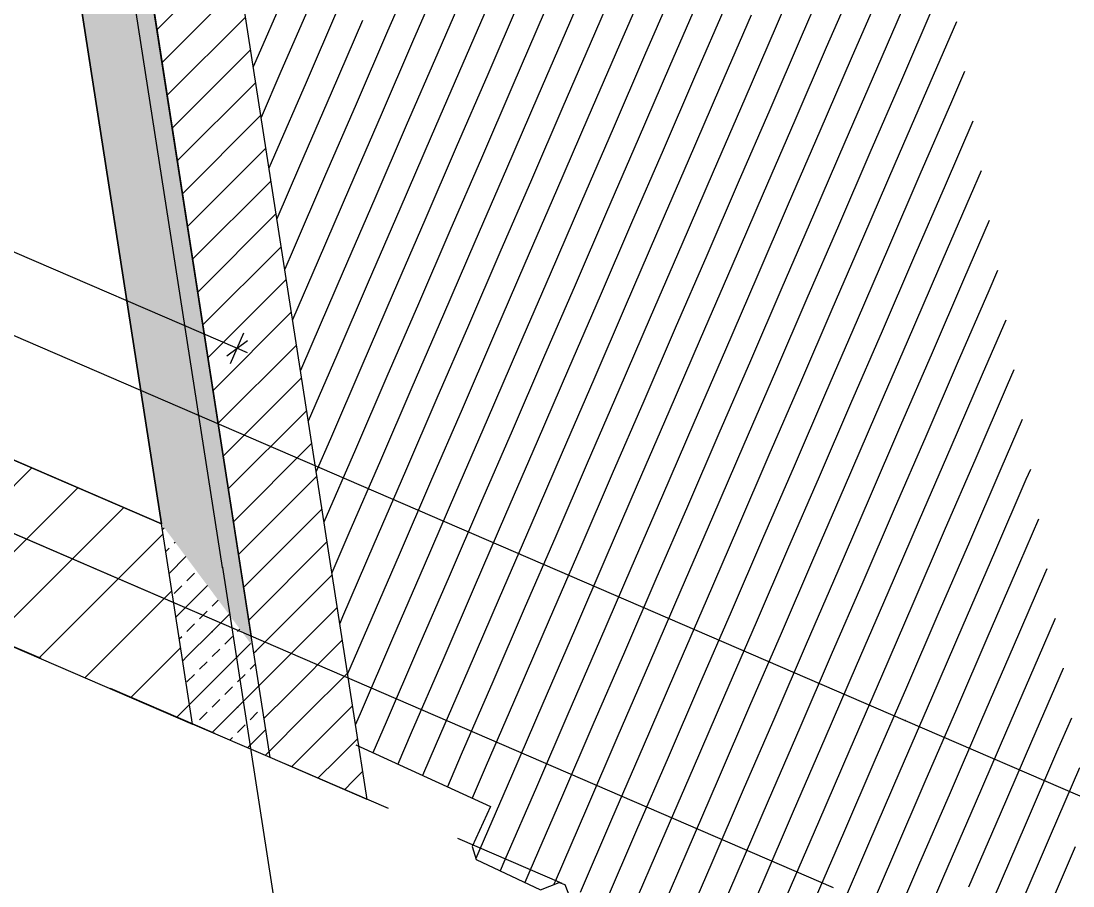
# Model space of a CAD drawing. Header units: millimetres. Extents: x 12535370 to 12566104, y 356204400 to 356234587.
# Drawn here: x 12556865 to 12559808, y 356205653 to 356208073 of the extents above; entities that cross this region are included whole.
import ezdxf
from ezdxf.enums import TextEntityAlignment as Align

# ---------------------------------------------------------------- set-up
doc = ezdxf.new("R2010")
doc.units = ezdxf.units.MM
doc.header["$MEASUREMENT"] = 0
doc.linetypes.add('Dashed Long', pattern=[529.166651, 317.499995, -211.666656])
doc.linetypes.add('Dot & Dashed', pattern=[6702.78, 3527.78, -1763.89, 0, -1411.11])
for name, color, linetype in [('New_010 Aussenwände', 7, 'Continuous'), ('New_035 Decken', 7, 'Continuous'), ('New_080 Raumdefinitionen', 7, 'Continuous'), ('New_110 Bemassungen Ausführung', 7, 'Continuous'), ('New_290 Raster _ Achsen', 7, 'Continuous')]:
    doc.layers.add(name, color=color, linetype=linetype)
for name, color, linetype, lineweight in [('New_010 Aussenwände_Pen_No__1', 7, 'Continuous', 13), ('New_010 Aussenwände_Pen_No__96', 8, 'Continuous', 13), ('New_035 Decken_Pen_No__1', 7, 'Continuous', 13), ('New_110 Bemassungen Ausführung_Pen_No__1', 7, 'Continuous', 13), ('New_255 Plangrafiken_Pen_No__1', 7, 'Continuous', 13), ('New_255 Plangrafiken_Pen_No__39', 8, 'Continuous', 13), ('New_290 Raster _ Achsen_Pen_No__108', 7, 'Continuous', 13), ('New_Baulinie_Pen_No__21', 1, 'Continuous', 13)]:
    doc.layers.add(name, color=color, linetype=linetype, lineweight=lineweight)
doc.styles.add('GENERATED_STYLE_1', font='arial.ttf')
doc.dimstyles.new('GENERATED_STYLE__1', dxfattribs={"dimtxt": 125, "dimasz": 47.5, "dimexe": 0.18, "dimexo": 2, "dimgap": 0, "dimtad": 1, "dimlfac": 0.001, "dimzin": 0, "dimdsep": 46, "dimtxsty": 'GENERATED_STYLE_1', "dimblk": 'ARROWHEAD_2', "dimblk1": 'ARROWHEAD_2', "dimblk2": 'ARROWHEAD_2', "dimcen": 0.09, "dimclrd": 7, "dimclre": 7, "dimclrt": 7, "dimadec": 0, "dimazin": 0, "dimtfac": 1, "dimtdec": 4, "dimtmove": 0, "dimatfit": 3, "dimfxl": 1, "dimtolj": 1, "dimtzin": 0, "dimarcsym": 0})
pattern_1 = [(45, (12240439.16, 356160438.356), (-53.033009, 53.033009), [])]
pattern_2 = [(45, (12240439.16, 356160438.36), (-70.710678, 70.710678), [30, -20]), (45, (12240403.8, 356160473.71), (-70.710678, 70.710678), [100, 0])]

# ---------------------------------------------------------------- blocks, each defined once
blk = doc.blocks.new('*X25', base_point=(12240439.2, 356160438.4))
at = {"layer": 'New_255 Plangrafiken_Pen_No__39', "color": 8, "linetype": 'Continuous', "lineweight": 13}
for p, q in [((12558487.2, 356208271.2), (12558399.1, 356208067.3)), ((12558487.2, 356208271.2), (12558399.1, 356208067.3)), ((12559065.6, 356208263.2), (12558977.5, 356208059.3)), ((12559065.6, 356208263.2), (12558977.5, 356208059.3)), ((12557978.8, 356208248.8), (12557890.7, 356208044.9)), ((12557978.8, 356208248.8), (12557890.7, 356208044.9)), ((12558557.2, 356208240.9), (12558469.1, 356208037)), ((12558557.2, 356208240.9), (12558469.1, 356208037)), ((12559135.7, 356208233), (12559047.6, 356208029.1)), ((12559135.7, 356208233), (12559047.6, 356208029.1)), ((12558048.8, 356208218.6), (12557960.7, 356208014.7)), ((12558048.8, 356208218.6), (12557960.7, 356208014.7)), ((12558627.3, 356208210.6), (12558539.2, 356208006.7)), ((12558627.3, 356208210.6), (12558539.2, 356208006.7)), ((12559205.7, 356208202.7), (12559117.7, 356207998.8)), ((12559205.7, 356208202.7), (12559117.7, 356207998.8)), ((12557610.4, 356208166), (12557522.4, 356207962.1)), ((12557610.4, 356208166), (12557522.4, 356207962.1)), ((12558118.9, 356208188.3), (12558030.8, 356207984.4)), ((12558118.9, 356208188.3), (12558030.8, 356207984.4)), ((12558697.3, 356208180.4), (12558609.2, 356207976.5)), ((12558697.3, 356208180.4), (12558609.2, 356207976.5)), ((12559275.8, 356208172.4), (12559187.7, 356207968.5)), ((12559275.8, 356208172.4), (12559187.7, 356207968.5)), ((12557680.5, 356208135.7), (12557592.4, 356207931.8)), ((12557680.5, 356208135.7), (12557592.4, 356207931.8)), ((12558188.9, 356208158), (12558100.8, 356207954.1)), ((12558188.9, 356208158), (12558100.8, 356207954.1)), ((12558767.4, 356208150.1), (12558679.3, 356207946.2)), ((12558767.4, 356208150.1), (12558679.3, 356207946.2)), ((12559345.8, 356208142.2), (12559257.8, 356207938.3)), ((12559345.8, 356208142.2), (12559257.8, 356207938.3)), ((12557750.6, 356208105.4), (12557662.5, 356207901.5)), ((12557750.6, 356208105.4), (12557662.5, 356207901.5)), ((12558259, 356208127.8), (12558170.9, 356207923.9)), ((12558259, 356208127.8), (12558170.9, 356207923.9)), ((12558837.4, 356208119.8), (12558749.4, 356207915.9)), ((12558837.4, 356208119.8), (12558749.4, 356207915.9)), ((12559415.9, 356208111.9), (12559327.8, 356207908)), ((12559415.9, 356208111.9), (12559327.8, 356207908)), ((12557820.6, 356208075.2), (12557732.5, 356207871.3)), ((12557820.6, 356208075.2), (12557732.5, 356207871.3)), ((12558329, 356208097.5), (12558240.9, 356207893.6)), ((12558329, 356208097.5), (12558240.9, 356207893.6)), ((12558907.5, 356208089.6), (12558819.4, 356207885.7)), ((12558907.5, 356208089.6), (12558819.4, 356207885.7)), ((12558399.1, 356208067.3), (12558311, 356207863.3)), ((12558399.1, 356208067.3), (12558311, 356207863.3)), ((12558977.5, 356208059.3), (12558889.5, 356207855.4)), ((12558977.5, 356208059.3), (12558889.5, 356207855.4)), ((12559481.5, 356208071.3), (12559397.9, 356207877.8)), ((12559481.5, 356208071.3), (12559397.9, 356207877.8)), ((12557890.7, 356208044.9), (12557802.6, 356207841)), ((12557890.7, 356208044.9), (12557802.6, 356207841)), ((12558469.1, 356208037), (12558381, 356207833.1)), ((12558469.1, 356208037), (12558381, 356207833.1)), ((12559047.6, 356208029.1), (12558959.5, 356207825.2)), ((12559047.6, 356208029.1), (12558959.5, 356207825.2)), ((12557960.7, 356208014.7), (12557872.6, 356207810.7)), ((12557960.7, 356208014.7), (12557872.6, 356207810.7)), ((12558539.2, 356208006.7), (12558451.1, 356207802.8)), ((12558539.2, 356208006.7), (12558451.1, 356207802.8)), ((12559117.7, 356207998.8), (12559029.6, 356207794.9)), ((12559117.7, 356207998.8), (12559029.6, 356207794.9)), ((12557522.4, 356207962.1), (12557514.9, 356207944.7)), ((12557522.4, 356207962.1), (12557514.9, 356207944.7)), ((12558030.8, 356207984.4), (12557942.7, 356207780.5)), ((12558030.8, 356207984.4), (12557942.7, 356207780.5)), ((12558609.2, 356207976.5), (12558521.2, 356207772.6)), ((12558609.2, 356207976.5), (12558521.2, 356207772.6)), ((12559187.7, 356207968.5), (12559099.6, 356207764.6)), ((12559187.7, 356207968.5), (12559099.6, 356207764.6)), ((12557592.4, 356207931.8), (12557536.8, 356207803.1)), ((12557592.4, 356207931.8), (12557536.8, 356207803.1)), ((12558100.8, 356207954.1), (12558012.7, 356207750.2)), ((12558100.8, 356207954.1), (12558012.7, 356207750.2)), ((12558679.3, 356207946.2), (12558591.2, 356207742.3)), ((12558679.3, 356207946.2), (12558591.2, 356207742.3)), ((12559257.8, 356207938.3), (12559169.7, 356207734.4)), ((12559257.8, 356207938.3), (12559169.7, 356207734.4)), ((12559504.5, 356207932.1), (12559467.9, 356207847.5)), ((12559504.5, 356207932.1), (12559467.9, 356207847.5)), ((12557662.5, 356207901.5), (12557574.4, 356207697.6)), ((12557662.5, 356207901.5), (12557574.4, 356207697.6)), ((12558170.9, 356207923.9), (12558082.8, 356207720)), ((12558170.9, 356207923.9), (12558082.8, 356207720)), ((12558749.4, 356207915.9), (12558661.3, 356207712)), ((12558749.4, 356207915.9), (12558661.3, 356207712)), ((12559327.8, 356207908), (12559239.7, 356207704.1)), ((12559327.8, 356207908), (12559239.7, 356207704.1)), ((12557732.5, 356207871.3), (12557644.4, 356207667.4)), ((12557732.5, 356207871.3), (12557644.4, 356207667.4)), ((12558240.9, 356207893.6), (12558152.9, 356207689.7)), ((12558240.9, 356207893.6), (12558152.9, 356207689.7)), ((12558819.4, 356207885.7), (12558731.3, 356207681.8)), ((12558819.4, 356207885.7), (12558731.3, 356207681.8)), ((12559397.9, 356207877.8), (12559309.8, 356207673.8)), ((12559397.9, 356207877.8), (12559309.8, 356207673.8)), ((12557802.6, 356207841), (12557714.5, 356207637.1)), ((12557802.6, 356207841), (12557714.5, 356207637.1)), ((12558311, 356207863.3), (12558222.9, 356207659.4)), ((12558311, 356207863.3), (12558222.9, 356207659.4)), ((12558889.5, 356207855.4), (12558801.4, 356207651.5)), ((12558889.5, 356207855.4), (12558801.4, 356207651.5)), ((12559467.9, 356207847.5), (12559379.8, 356207643.6)), ((12559467.9, 356207847.5), (12559379.8, 356207643.6)), ((12557872.6, 356207810.7), (12557784.5, 356207606.8)), ((12557872.6, 356207810.7), (12557784.5, 356207606.8)), ((12558381, 356207833.1), (12558293, 356207629.2)), ((12558381, 356207833.1), (12558293, 356207629.2)), ((12558959.5, 356207825.2), (12558871.4, 356207621.2)), ((12558959.5, 356207825.2), (12558871.4, 356207621.2)), ((12558451.1, 356207802.8), (12558363, 356207598.9)), ((12558451.1, 356207802.8), (12558363, 356207598.9)), ((12559029.6, 356207794.9), (12558941.5, 356207591)), ((12559029.6, 356207794.9), (12558941.5, 356207591)), ((12559527.5, 356207792.9), (12559449.9, 356207613.3)), ((12559527.5, 356207792.9), (12559449.9, 356207613.3)), ((12557942.7, 356207780.5), (12557854.6, 356207576.6)), ((12557942.7, 356207780.5), (12557854.6, 356207576.6)), ((12558521.2, 356207772.6), (12558433.1, 356207568.6)), ((12558521.2, 356207772.6), (12558433.1, 356207568.6)), ((12559099.6, 356207764.6), (12559011.5, 356207560.7)), ((12559099.6, 356207764.6), (12559011.5, 356207560.7)), ((12558012.7, 356207750.2), (12557924.7, 356207546.3)), ((12558012.7, 356207750.2), (12557924.7, 356207546.3)), ((12558591.2, 356207742.3), (12558503.1, 356207538.4)), ((12558591.2, 356207742.3), (12558503.1, 356207538.4)), ((12559169.7, 356207734.4), (12559081.6, 356207530.5)), ((12559169.7, 356207734.4), (12559081.6, 356207530.5)), ((12557574.4, 356207697.6), (12557558.8, 356207661.6)), ((12557574.4, 356207697.6), (12557558.8, 356207661.6)), ((12558082.8, 356207720), (12557994.7, 356207516)), ((12558082.8, 356207720), (12557994.7, 356207516)), ((12558661.3, 356207712), (12558573.2, 356207508.1)), ((12558661.3, 356207712), (12558573.2, 356207508.1)), ((12559239.7, 356207704.1), (12559151.6, 356207500.2)), ((12559239.7, 356207704.1), (12559151.6, 356207500.2)), ((12557644.4, 356207667.4), (12557580.8, 356207520)), ((12557644.4, 356207667.4), (12557580.8, 356207520)), ((12558152.9, 356207689.7), (12558064.8, 356207485.8)), ((12558152.9, 356207689.7), (12558064.8, 356207485.8)), ((12558731.3, 356207681.8), (12558643.2, 356207477.9)), ((12558731.3, 356207681.8), (12558643.2, 356207477.9)), ((12559309.8, 356207673.8), (12559221.7, 356207469.9)), ((12559309.8, 356207673.8), (12559221.7, 356207469.9)), ((12557714.5, 356207637.1), (12557626.4, 356207433.2)), ((12557714.5, 356207637.1), (12557626.4, 356207433.2)), ((12558222.9, 356207659.4), (12558134.8, 356207455.5)), ((12558222.9, 356207659.4), (12558134.8, 356207455.5)), ((12558801.4, 356207651.5), (12558713.3, 356207447.6)), ((12558801.4, 356207651.5), (12558713.3, 356207447.6)), ((12559379.8, 356207643.6), (12559291.8, 356207439.7)), ((12559379.8, 356207643.6), (12559291.8, 356207439.7)), ((12559550.5, 356207653.8), (12559519.9, 356207583.1)), ((12559550.5, 356207653.8), (12559519.9, 356207583.1)), ((12557784.5, 356207606.8), (12557696.5, 356207402.9)), ((12557784.5, 356207606.8), (12557696.5, 356207402.9)), ((12558293, 356207629.2), (12558204.9, 356207425.3)), ((12558293, 356207629.2), (12558204.9, 356207425.3)), ((12558871.4, 356207621.2), (12558783.3, 356207417.3)), ((12558871.4, 356207621.2), (12558783.3, 356207417.3)), ((12559449.9, 356207613.3), (12559361.8, 356207409.4)), ((12559449.9, 356207613.3), (12559361.8, 356207409.4)), ((12557854.6, 356207576.6), (12557766.5, 356207372.7)), ((12557854.6, 356207576.6), (12557766.5, 356207372.7)), ((12558363, 356207598.9), (12558274.9, 356207395)), ((12558363, 356207598.9), (12558274.9, 356207395)), ((12558941.5, 356207591), (12558853.4, 356207387.1)), ((12558941.5, 356207591), (12558853.4, 356207387.1)), ((12559519.9, 356207583.1), (12559431.9, 356207379.1)), ((12559519.9, 356207583.1), (12559431.9, 356207379.1)), ((12557924.7, 356207546.3), (12557836.6, 356207342.4)), ((12557924.7, 356207546.3), (12557836.6, 356207342.4)), ((12558433.1, 356207568.6), (12558345, 356207364.7)), ((12558433.1, 356207568.6), (12558345, 356207364.7)), ((12559011.5, 356207560.7), (12558923.5, 356207356.8)), ((12559011.5, 356207560.7), (12558923.5, 356207356.8)), ((12557994.7, 356207516), (12557906.6, 356207312.1)), ((12557994.7, 356207516), (12557906.6, 356207312.1)), ((12558503.1, 356207538.4), (12558415, 356207334.5)), ((12558503.1, 356207538.4), (12558415, 356207334.5)), ((12559081.6, 356207530.5), (12558993.5, 356207326.5)), ((12559081.6, 356207530.5), (12558993.5, 356207326.5)), ((12558573.2, 356207508.1), (12558485.1, 356207304.2)), ((12558573.2, 356207508.1), (12558485.1, 356207304.2)), ((12559151.6, 356207500.2), (12559063.6, 356207296.3)), ((12559151.6, 356207500.2), (12559063.6, 356207296.3)), ((12559573.5, 356207514.6), (12559501.9, 356207348.9)), ((12559573.5, 356207514.6), (12559501.9, 356207348.9)), ((12558064.8, 356207485.8), (12557976.7, 356207281.9)), ((12558064.8, 356207485.8), (12557976.7, 356207281.9)), ((12558643.2, 356207477.9), (12558555.1, 356207273.9)), ((12558643.2, 356207477.9), (12558555.1, 356207273.9)), ((12559221.7, 356207469.9), (12559133.6, 356207266)), ((12559221.7, 356207469.9), (12559133.6, 356207266)), ((12557626.4, 356207433.2), (12557602.8, 356207378.4)), ((12557626.4, 356207433.2), (12557602.8, 356207378.4)), ((12558134.8, 356207455.5), (12558046.7, 356207251.6)), ((12558134.8, 356207455.5), (12558046.7, 356207251.6)), ((12558713.3, 356207447.6), (12558625.2, 356207243.7)), ((12558713.3, 356207447.6), (12558625.2, 356207243.7)), ((12559291.8, 356207439.7), (12559203.7, 356207235.8)), ((12559291.8, 356207439.7), (12559203.7, 356207235.8)), ((12557696.5, 356207402.9), (12557624.7, 356207236.9)), ((12557696.5, 356207402.9), (12557624.7, 356207236.9)), ((12558204.9, 356207425.3), (12558116.8, 356207221.3)), ((12558204.9, 356207425.3), (12558116.8, 356207221.3)), ((12558783.3, 356207417.3), (12558695.3, 356207213.4)), ((12558783.3, 356207417.3), (12558695.3, 356207213.4)), ((12559361.8, 356207409.4), (12559273.7, 356207205.5)), ((12559361.8, 356207409.4), (12559273.7, 356207205.5)), ((12557766.5, 356207372.7), (12557678.4, 356207168.7)), ((12557766.5, 356207372.7), (12557678.4, 356207168.7)), ((12558274.9, 356207395), (12558186.8, 356207191.1)), ((12558274.9, 356207395), (12558186.8, 356207191.1)), ((12558853.4, 356207387.1), (12558765.3, 356207183.2)), ((12558853.4, 356207387.1), (12558765.3, 356207183.2)), ((12559431.9, 356207379.1), (12559343.8, 356207175.2)), ((12559431.9, 356207379.1), (12559343.8, 356207175.2)), ((12559596.5, 356207375.4), (12559572, 356207318.6)), ((12559596.5, 356207375.4), (12559572, 356207318.6)), ((12557836.6, 356207342.4), (12557748.5, 356207138.5)), ((12557836.6, 356207342.4), (12557748.5, 356207138.5)), ((12558345, 356207364.7), (12558256.9, 356207160.8)), ((12558345, 356207364.7), (12558256.9, 356207160.8)), ((12558923.5, 356207356.8), (12558835.4, 356207152.9)), ((12558923.5, 356207356.8), (12558835.4, 356207152.9)), ((12559501.9, 356207348.9), (12559413.8, 356207145)), ((12559501.9, 356207348.9), (12559413.8, 356207145)), ((12557906.6, 356207312.1), (12557818.5, 356207108.2)), ((12557906.6, 356207312.1), (12557818.5, 356207108.2)), ((12558415, 356207334.5), (12558327, 356207130.6)), ((12558415, 356207334.5), (12558327, 356207130.6)), ((12558993.5, 356207326.5), (12558905.4, 356207122.6)), ((12558993.5, 356207326.5), (12558905.4, 356207122.6)), ((12559572, 356207318.6), (12559483.9, 356207114.7)), ((12559572, 356207318.6), (12559483.9, 356207114.7)), ((12557976.7, 356207281.9), (12557888.6, 356207078)), ((12557976.7, 356207281.9), (12557888.6, 356207078)), ((12558485.1, 356207304.2), (12558397, 356207100.3)), ((12558485.1, 356207304.2), (12558397, 356207100.3)), ((12559063.6, 356207296.3), (12558975.5, 356207092.4)), ((12559063.6, 356207296.3), (12558975.5, 356207092.4)), ((12558046.7, 356207251.6), (12557958.6, 356207047.7)), ((12558046.7, 356207251.6), (12557958.6, 356207047.7)), ((12558555.1, 356207273.9), (12558467.1, 356207070)), ((12558555.1, 356207273.9), (12558467.1, 356207070)), ((12559133.6, 356207266), (12559045.5, 356207062.1)), ((12559133.6, 356207266), (12559045.5, 356207062.1)), ((12558625.2, 356207243.7), (12558537.1, 356207039.8)), ((12558625.2, 356207243.7), (12558537.1, 356207039.8)), ((12559203.7, 356207235.8), (12559115.6, 356207031.8)), ((12559203.7, 356207235.8), (12559115.6, 356207031.8)), ((12559619.5, 356207236.2), (12559553.9, 356207084.4)), ((12559619.5, 356207236.2), (12559553.9, 356207084.4)), ((12558116.8, 356207221.3), (12558028.7, 356207017.4)), ((12558116.8, 356207221.3), (12558028.7, 356207017.4)), ((12558695.3, 356207213.4), (12558607.2, 356207009.5)), ((12558695.3, 356207213.4), (12558607.2, 356207009.5)), ((12559273.7, 356207205.5), (12559185.6, 356207001.6)), ((12559273.7, 356207205.5), (12559185.6, 356207001.6)), ((12557678.4, 356207168.7), (12557646.7, 356207095.3)), ((12557678.4, 356207168.7), (12557646.7, 356207095.3)), ((12558186.8, 356207191.1), (12558098.8, 356206987.2)), ((12558186.8, 356207191.1), (12558098.8, 356206987.2)), ((12558765.3, 356207183.2), (12558677.2, 356206979.2)), ((12558765.3, 356207183.2), (12558677.2, 356206979.2)), ((12559343.8, 356207175.2), (12559255.7, 356206971.3)), ((12559343.8, 356207175.2), (12559255.7, 356206971.3)), ((12557748.5, 356207138.5), (12557668.7, 356206953.7)), ((12557748.5, 356207138.5), (12557668.7, 356206953.7)), ((12558256.9, 356207160.8), (12558168.8, 356206956.9)), ((12558256.9, 356207160.8), (12558168.8, 356206956.9)), ((12558835.4, 356207152.9), (12558747.3, 356206949)), ((12558835.4, 356207152.9), (12558747.3, 356206949)), ((12559413.8, 356207145), (12559325.7, 356206941.1)), ((12559413.8, 356207145), (12559325.7, 356206941.1)), ((12557818.5, 356207108.2), (12557730.5, 356206904.3)), ((12557818.5, 356207108.2), (12557730.5, 356206904.3)), ((12558327, 356207130.6), (12558238.9, 356206926.6)), ((12558327, 356207130.6), (12558238.9, 356206926.6)), ((12558905.4, 356207122.6), (12558817.3, 356206918.7)), ((12558905.4, 356207122.6), (12558817.3, 356206918.7)), ((12559483.9, 356207114.7), (12559395.8, 356206910.8)), ((12559483.9, 356207114.7), (12559395.8, 356206910.8)), ((12557888.6, 356207078), (12557800.5, 356206874)), ((12557888.6, 356207078), (12557800.5, 356206874)), ((12558397, 356207100.3), (12558308.9, 356206896.4)), ((12558397, 356207100.3), (12558308.9, 356206896.4)), ((12558975.5, 356207092.4), (12558887.4, 356206888.5)), ((12558975.5, 356207092.4), (12558887.4, 356206888.5)), ((12559553.9, 356207084.4), (12559465.9, 356206880.5)), ((12559553.9, 356207084.4), (12559465.9, 356206880.5)), ((12559642.5, 356207097), (12559624, 356207054.2)), ((12559642.5, 356207097), (12559624, 356207054.2)), ((12557958.6, 356207047.7), (12557870.6, 356206843.8)), ((12557958.6, 356207047.7), (12557870.6, 356206843.8)), ((12558467.1, 356207070), (12558379, 356206866.1)), ((12558467.1, 356207070), (12558379, 356206866.1)), ((12559045.5, 356207062.1), (12558957.4, 356206858.2)), ((12559045.5, 356207062.1), (12558957.4, 356206858.2)), ((12559624, 356207054.2), (12559535.9, 356206850.3)), ((12559624, 356207054.2), (12559535.9, 356206850.3)), ((12558028.7, 356207017.4), (12557940.6, 356206813.5)), ((12558028.7, 356207017.4), (12557940.6, 356206813.5)), ((12558537.1, 356207039.8), (12558449, 356206835.9)), ((12558537.1, 356207039.8), (12558449, 356206835.9)), ((12559115.6, 356207031.8), (12559027.5, 356206827.9)), ((12559115.6, 356207031.8), (12559027.5, 356206827.9)), ((12558098.8, 356206987.2), (12558010.7, 356206783.3)), ((12558098.8, 356206987.2), (12558010.7, 356206783.3)), ((12558607.2, 356207009.5), (12558519.1, 356206805.6)), ((12558607.2, 356207009.5), (12558519.1, 356206805.6)), ((12559185.6, 356207001.6), (12559097.6, 356206797.7)), ((12559185.6, 356207001.6), (12559097.6, 356206797.7)), ((12558168.8, 356206956.9), (12558080.7, 356206753)), ((12558168.8, 356206956.9), (12558080.7, 356206753)), ((12558677.2, 356206979.2), (12558589.1, 356206775.3)), ((12558677.2, 356206979.2), (12558589.1, 356206775.3)), ((12559255.7, 356206971.3), (12559167.6, 356206767.4)), ((12559255.7, 356206971.3), (12559167.6, 356206767.4)), ((12559665.5, 356206957.8), (12559606, 356206820)), ((12559665.5, 356206957.8), (12559606, 356206820)), ((12558747.3, 356206949), (12558659.2, 356206745.1)), ((12558747.3, 356206949), (12558659.2, 356206745.1)), ((12559325.7, 356206941.1), (12559237.7, 356206737.1)), ((12559325.7, 356206941.1), (12559237.7, 356206737.1)), ((12557730.5, 356206904.3), (12557690.7, 356206812.2)), ((12557730.5, 356206904.3), (12557690.7, 356206812.2)), ((12558238.9, 356206926.6), (12558150.8, 356206722.7)), ((12558238.9, 356206926.6), (12558150.8, 356206722.7)), ((12558817.3, 356206918.7), (12558729.2, 356206714.8)), ((12558817.3, 356206918.7), (12558729.2, 356206714.8)), ((12559395.8, 356206910.8), (12559307.7, 356206706.9)), ((12559395.8, 356206910.8), (12559307.7, 356206706.9)), ((12557800.5, 356206874), (12557712.6, 356206670.6)), ((12557800.5, 356206874), (12557712.6, 356206670.6)), ((12558308.9, 356206896.4), (12558220.8, 356206692.5)), ((12558308.9, 356206896.4), (12558220.8, 356206692.5)), ((12558887.4, 356206888.5), (12558799.3, 356206684.5)), ((12558887.4, 356206888.5), (12558799.3, 356206684.5)), ((12559465.9, 356206880.5), (12559377.8, 356206676.6)), ((12559465.9, 356206880.5), (12559377.8, 356206676.6)), ((12557870.6, 356206843.8), (12557782.5, 356206639.9)), ((12557870.6, 356206843.8), (12557782.5, 356206639.9)), ((12558379, 356206866.1), (12558290.9, 356206662.2)), ((12558379, 356206866.1), (12558290.9, 356206662.2)), ((12558957.4, 356206858.2), (12558869.4, 356206654.3)), ((12558957.4, 356206858.2), (12558869.4, 356206654.3)), ((12559535.9, 356206850.3), (12559447.8, 356206646.4)), ((12559535.9, 356206850.3), (12559447.8, 356206646.4)), ((12557940.6, 356206813.5), (12557852.5, 356206609.6)), ((12557940.6, 356206813.5), (12557852.5, 356206609.6)), ((12558449, 356206835.9), (12558360.9, 356206631.9)), ((12558449, 356206835.9), (12558360.9, 356206631.9)), ((12559027.5, 356206827.9), (12558939.4, 356206624)), ((12559027.5, 356206827.9), (12558939.4, 356206624)), ((12559606, 356206820), (12559517.9, 356206616.1)), ((12559606, 356206820), (12559517.9, 356206616.1)), ((12559688.5, 356206818.6), (12559676, 356206789.7)), ((12559688.5, 356206818.6), (12559676, 356206789.7)), ((12558010.7, 356206783.3), (12557922.6, 356206579.3)), ((12558010.7, 356206783.3), (12557922.6, 356206579.3)), ((12558519.1, 356206805.6), (12558431, 356206601.7)), ((12558519.1, 356206805.6), (12558431, 356206601.7)), ((12559097.6, 356206797.7), (12559009.5, 356206593.8)), ((12559097.6, 356206797.7), (12559009.5, 356206593.8)), ((12559676, 356206789.7), (12559587.9, 356206585.8)), ((12559676, 356206789.7), (12559587.9, 356206585.8)), ((12558080.7, 356206753), (12557992.6, 356206549.1)), ((12558080.7, 356206753), (12557992.6, 356206549.1)), ((12558589.1, 356206775.3), (12558501.1, 356206571.4)), ((12558589.1, 356206775.3), (12558501.1, 356206571.4)), ((12559167.6, 356206767.4), (12559079.5, 356206563.5)), ((12559167.6, 356206767.4), (12559079.5, 356206563.5)), ((12558150.8, 356206722.7), (12558062.7, 356206518.8)), ((12558150.8, 356206722.7), (12558062.7, 356206518.8)), ((12558659.2, 356206745.1), (12558571.1, 356206541.2)), ((12558659.2, 356206745.1), (12558571.1, 356206541.2)), ((12559237.7, 356206737.1), (12559149.6, 356206533.2)), ((12559237.7, 356206737.1), (12559149.6, 356206533.2)), ((12558220.8, 356206692.5), (12558132.7, 356206488.6)), ((12558220.8, 356206692.5), (12558132.7, 356206488.6)), ((12558729.2, 356206714.8), (12558641.2, 356206510.9)), ((12558729.2, 356206714.8), (12558641.2, 356206510.9)), ((12559307.7, 356206706.9), (12559219.6, 356206503)), ((12559307.7, 356206706.9), (12559219.6, 356206503)), ((12558799.3, 356206684.5), (12558711.2, 356206480.6)), ((12558799.3, 356206684.5), (12558711.2, 356206480.6)), ((12559377.8, 356206676.6), (12559289.7, 356206472.7)), ((12559377.8, 356206676.6), (12559289.7, 356206472.7)), ((12559711.5, 356206679.4), (12559658, 356206555.6)), ((12559711.5, 356206679.4), (12559658, 356206555.6)), ((12557782.5, 356206639.9), (12557734.6, 356206529.1)), ((12557782.5, 356206639.9), (12557734.6, 356206529.1)), ((12558290.9, 356206662.2), (12558202.8, 356206458.3)), ((12558290.9, 356206662.2), (12558202.8, 356206458.3)), ((12558869.4, 356206654.3), (12558781.3, 356206450.4)), ((12558869.4, 356206654.3), (12558781.3, 356206450.4)), ((12559447.8, 356206646.4), (12559359.7, 356206442.4)), ((12559447.8, 356206646.4), (12559359.7, 356206442.4)), ((12557852.5, 356206609.6), (12557764.4, 356206405.7)), ((12557852.5, 356206609.6), (12557764.4, 356206405.7)), ((12558360.9, 356206631.9), (12558272.9, 356206428)), ((12558360.9, 356206631.9), (12558272.9, 356206428)), ((12558939.4, 356206624), (12558851.3, 356206420.1)), ((12558939.4, 356206624), (12558851.3, 356206420.1)), ((12559517.9, 356206616.1), (12559429.8, 356206412.2)), ((12559517.9, 356206616.1), (12559429.8, 356206412.2)), ((12557922.6, 356206579.3), (12557834.5, 356206375.4)), ((12557922.6, 356206579.3), (12557834.5, 356206375.4)), ((12558431, 356206601.7), (12558342.9, 356206397.8)), ((12558431, 356206601.7), (12558342.9, 356206397.8)), ((12559009.5, 356206593.8), (12558921.4, 356206389.8)), ((12559009.5, 356206593.8), (12558921.4, 356206389.8)), ((12559587.9, 356206585.8), (12559499.8, 356206381.9)), ((12559587.9, 356206585.8), (12559499.8, 356206381.9)), ((12557992.6, 356206549.1), (12557904.6, 356206345.2)), ((12557992.6, 356206549.1), (12557904.6, 356206345.2)), ((12558501.1, 356206571.4), (12558413, 356206367.5)), ((12558501.1, 356206571.4), (12558413, 356206367.5)), ((12559079.5, 356206563.5), (12558991.4, 356206359.6)), ((12559079.5, 356206563.5), (12558991.4, 356206359.6)), ((12559658, 356206555.6), (12559569.9, 356206351.7)), ((12559658, 356206555.6), (12559569.9, 356206351.7)), ((12558062.7, 356206518.8), (12557974.6, 356206314.9)), ((12558062.7, 356206518.8), (12557974.6, 356206314.9)), ((12558571.1, 356206541.2), (12558483, 356206337.3)), ((12558571.1, 356206541.2), (12558483, 356206337.3)), ((12559149.6, 356206533.2), (12559061.5, 356206329.3)), ((12559149.6, 356206533.2), (12559061.5, 356206329.3)), ((12559728, 356206525.3), (12559640, 356206321.4)), ((12559728, 356206525.3), (12559640, 356206321.4)), ((12559734.5, 356206540.2), (12559728, 356206525.3)), ((12559734.5, 356206540.2), (12559728, 356206525.3)), ((12558132.7, 356206488.6), (12558044.7, 356206284.7)), ((12558132.7, 356206488.6), (12558044.7, 356206284.7)), ((12558641.2, 356206510.9), (12558553.1, 356206307)), ((12558641.2, 356206510.9), (12558553.1, 356206307)), ((12559219.6, 356206503), (12559131.5, 356206299.1)), ((12559219.6, 356206503), (12559131.5, 356206299.1)), ((12558202.8, 356206458.3), (12558114.7, 356206254.4)), ((12558202.8, 356206458.3), (12558114.7, 356206254.4)), ((12558711.2, 356206480.6), (12558623.1, 356206276.7)), ((12558711.2, 356206480.6), (12558623.1, 356206276.7)), ((12559289.7, 356206472.7), (12559201.6, 356206268.8)), ((12559289.7, 356206472.7), (12559201.6, 356206268.8)), ((12558272.9, 356206428), (12558184.8, 356206224.1)), ((12558272.9, 356206428), (12558184.8, 356206224.1)), ((12558781.3, 356206450.4), (12558693.2, 356206246.5)), ((12558781.3, 356206450.4), (12558693.2, 356206246.5)), ((12559359.7, 356206442.4), (12559271.7, 356206238.5)), ((12559359.7, 356206442.4), (12559271.7, 356206238.5)), ((12557764.4, 356206405.7), (12557756.6, 356206387.5)), ((12557764.4, 356206405.7), (12557756.6, 356206387.5)), ((12558342.9, 356206397.8), (12558254.8, 356206193.9)), ((12558342.9, 356206397.8), (12558254.8, 356206193.9)), ((12558851.3, 356206420.1), (12558763.2, 356206216.2)), ((12558851.3, 356206420.1), (12558763.2, 356206216.2)), ((12559429.8, 356206412.2), (12559341.7, 356206208.3)), ((12559429.8, 356206412.2), (12559341.7, 356206208.3)), ((12559757.5, 356206401), (12559710, 356206291.1)), ((12559757.5, 356206401), (12559710, 356206291.1)), ((12557834.5, 356206375.4), (12557778.6, 356206245.9)), ((12557834.5, 356206375.4), (12557778.6, 356206245.9)), ((12558921.4, 356206389.8), (12558833.3, 356206185.9)), ((12558921.4, 356206389.8), (12558833.3, 356206185.9)), ((12559499.8, 356206381.9), (12559411.8, 356206178)), ((12559499.8, 356206381.9), (12559411.8, 356206178)), ((12557904.6, 356206345.2), (12557816.5, 356206141.3)), ((12557904.6, 356206345.2), (12557816.5, 356206141.3)), ((12558413, 356206367.5), (12558324.9, 356206163.6)), ((12558413, 356206367.5), (12558324.9, 356206163.6)), ((12558991.4, 356206359.6), (12558903.3, 356206155.7)), ((12558991.4, 356206359.6), (12558903.3, 356206155.7)), ((12559569.9, 356206351.7), (12559481.8, 356206147.8)), ((12559569.9, 356206351.7), (12559481.8, 356206147.8)), ((12557974.6, 356206314.9), (12557886.5, 356206111)), ((12557974.6, 356206314.9), (12557886.5, 356206111)), ((12558483, 356206337.3), (12558394.9, 356206133.3)), ((12558483, 356206337.3), (12558394.9, 356206133.3)), ((12559061.5, 356206329.3), (12558973.4, 356206125.4)), ((12559061.5, 356206329.3), (12558973.4, 356206125.4)), ((12559640, 356206321.4), (12559551.9, 356206117.5)), ((12559640, 356206321.4), (12559551.9, 356206117.5)), ((12558044.7, 356206284.7), (12557956.6, 356206080.7)), ((12558044.7, 356206284.7), (12557956.6, 356206080.7)), ((12558553.1, 356206307), (12558465, 356206103.1)), ((12558553.1, 356206307), (12558465, 356206103.1)), ((12559131.5, 356206299.1), (12559043.5, 356206095.2)), ((12559131.5, 356206299.1), (12559043.5, 356206095.2)), ((12559710, 356206291.1), (12559621.9, 356206087.2)), ((12559710, 356206291.1), (12559621.9, 356206087.2)), ((12558114.7, 356206254.4), (12558026.6, 356206050.5)), ((12558114.7, 356206254.4), (12558026.6, 356206050.5)), ((12558623.1, 356206276.7), (12558535, 356206072.8)), ((12558623.1, 356206276.7), (12558535, 356206072.8)), ((12559201.6, 356206268.8), (12559113.5, 356206064.9)), ((12559201.6, 356206268.8), (12559113.5, 356206064.9)), ((12559780.1, 356206260.9), (12559692, 356206057)), ((12559780.1, 356206260.9), (12559692, 356206057)), ((12559780.5, 356206261.8), (12559780.1, 356206260.9)), ((12559780.5, 356206261.8), (12559780.1, 356206260.9)), ((12558184.8, 356206224.1), (12558096.7, 356206020.2)), ((12558184.8, 356206224.1), (12558096.7, 356206020.2)), ((12558693.2, 356206246.5), (12558605.1, 356206042.6)), ((12558693.2, 356206246.5), (12558605.1, 356206042.6)), ((12559271.7, 356206238.5), (12559183.6, 356206034.6)), ((12559271.7, 356206238.5), (12559183.6, 356206034.6)), ((12558254.8, 356206193.9), (12558166.7, 356205990)), ((12558254.8, 356206193.9), (12558166.7, 356205990)), ((12558763.2, 356206216.2), (12558675.2, 356206012.3)), ((12558763.2, 356206216.2), (12558675.2, 356206012.3)), ((12559341.7, 356206208.3), (12559253.6, 356206004.4)), ((12559341.7, 356206208.3), (12559253.6, 356206004.4)), ((12558324.9, 356206163.6), (12558236.8, 356205959.7)), ((12558324.9, 356206163.6), (12558236.8, 356205959.7)), ((12558833.3, 356206185.9), (12558745.2, 356205982)), ((12558833.3, 356206185.9), (12558745.2, 356205982)), ((12559411.8, 356206178), (12559323.7, 356205974.1)), ((12559411.8, 356206178), (12559323.7, 356205974.1)), ((12557816.5, 356206141.3), (12557800.5, 356206104.4)), ((12557816.5, 356206141.3), (12557800.5, 356206104.4)), ((12558394.9, 356206133.3), (12558306.8, 356205929.4)), ((12558394.9, 356206133.3), (12558306.8, 356205929.4)), ((12558903.3, 356206155.7), (12558815.3, 356205951.8)), ((12558903.3, 356206155.7), (12558815.3, 356205951.8)), ((12559481.8, 356206147.8), (12559393.7, 356205943.8)), ((12559481.8, 356206147.8), (12559393.7, 356205943.8)), ((12557886.5, 356206111), (12557849.6, 356206025.6)), ((12557886.5, 356206111), (12557849.6, 356206025.6)), ((12558973.4, 356206125.4), (12558885.3, 356205921.5)), ((12558973.4, 356206125.4), (12558885.3, 356205921.5)), ((12559551.9, 356206117.5), (12559463.8, 356205913.6)), ((12559551.9, 356206117.5), (12559463.8, 356205913.6)), ((12559803.4, 356206122.6), (12559762, 356206026.7)), ((12559803.4, 356206122.6), (12559762, 356206026.7)), ((12557956.6, 356206080.7), (12557919, 356205993.8)), ((12557956.6, 356206080.7), (12557919, 356205993.8)), ((12558465, 356206103.1), (12558376.9, 356205899.2)), ((12558465, 356206103.1), (12558376.9, 356205899.2)), ((12559043.5, 356206095.2), (12558955.4, 356205891.2)), ((12559043.5, 356206095.2), (12558955.4, 356205891.2)), ((12559621.9, 356206087.2), (12559533.8, 356205883.3)), ((12559621.9, 356206087.2), (12559533.8, 356205883.3)), ((12558026.6, 356206050.5), (12557988.4, 356205962.1)), ((12558026.6, 356206050.5), (12557988.4, 356205962.1)), ((12558535, 356206072.8), (12558447, 356205868.9)), ((12558535, 356206072.8), (12558447, 356205868.9)), ((12559113.5, 356206064.9), (12559025.4, 356205861)), ((12559113.5, 356206064.9), (12559025.4, 356205861)), ((12559692, 356206057), (12559603.9, 356205853.1)), ((12559692, 356206057), (12559603.9, 356205853.1)), ((12558096.7, 356206020.2), (12558057.8, 356205930.3)), ((12558096.7, 356206020.2), (12558057.8, 356205930.3)), ((12558605.1, 356206042.6), (12558517, 356205838.6)), ((12558605.1, 356206042.6), (12558517, 356205838.6)), ((12559183.6, 356206034.6), (12559095.5, 356205830.7)), ((12559183.6, 356206034.6), (12559095.5, 356205830.7)), ((12559762, 356206026.7), (12559673.9, 356205822.8)), ((12559762, 356206026.7), (12559673.9, 356205822.8)), ((12558166.7, 356205990), (12558127.3, 356205898.6)), ((12558166.7, 356205990), (12558127.3, 356205898.6)), ((12558675.2, 356206012.3), (12558587.1, 356205808.4)), ((12558675.2, 356206012.3), (12558587.1, 356205808.4)), ((12559253.6, 356206004.4), (12559165.5, 356205800.5)), ((12559253.6, 356206004.4), (12559165.5, 356205800.5)), ((12558236.8, 356205959.7), (12558148.7, 356205755.8)), ((12558236.8, 356205959.7), (12558148.7, 356205755.8)), ((12558745.2, 356205982), (12558657.1, 356205778.1)), ((12558745.2, 356205982), (12558657.1, 356205778.1)), ((12559323.7, 356205974.1), (12559235.6, 356205770.2)), ((12559323.7, 356205974.1), (12559235.6, 356205770.2)), ((12559826.4, 356205983.4), (12559744, 356205792.5)), ((12559826.4, 356205983.4), (12559744, 356205792.5)), ((12558306.8, 356205929.4), (12558218.8, 356205725.5)), ((12558306.8, 356205929.4), (12558218.8, 356205725.5)), ((12558815.3, 356205951.8), (12558727.2, 356205747.9)), ((12558815.3, 356205951.8), (12558727.2, 356205747.9)), ((12559393.7, 356205943.8), (12559305.6, 356205739.9)), ((12559393.7, 356205943.8), (12559305.6, 356205739.9)), ((12558376.9, 356205899.2), (12558288.8, 356205695.3)), ((12558376.9, 356205899.2), (12558288.8, 356205695.3)), ((12558885.3, 356205921.5), (12558797.2, 356205717.6)), ((12558885.3, 356205921.5), (12558797.2, 356205717.6)), ((12559463.8, 356205913.6), (12559375.7, 356205709.7)), ((12559463.8, 356205913.6), (12559375.7, 356205709.7)), ((12558447, 356205868.9), (12558358.9, 356205665)), ((12558447, 356205868.9), (12558358.9, 356205665)), ((12558955.4, 356205891.2), (12558867.3, 356205687.3)), ((12558955.4, 356205891.2), (12558867.3, 356205687.3)), ((12559533.8, 356205883.3), (12559445.8, 356205679.4)), ((12559533.8, 356205883.3), (12559445.8, 356205679.4)), ((12558517, 356205838.6), (12558428.9, 356205634.7)), ((12558517, 356205838.6), (12558428.9, 356205634.7)), ((12559025.4, 356205861), (12558937.3, 356205657.1)), ((12559025.4, 356205861), (12558937.3, 356205657.1)), ((12559603.9, 356205853.1), (12559515.8, 356205649.1)), ((12559603.9, 356205853.1), (12559515.8, 356205649.1)), ((12559095.5, 356205830.7), (12559007.4, 356205626.8)), ((12559095.5, 356205830.7), (12559007.4, 356205626.8)), ((12559673.9, 356205822.8), (12559585.9, 356205618.9)), ((12559673.9, 356205822.8), (12559585.9, 356205618.9)), ((12558587.1, 356205808.4), (12558499, 356205604.5)), ((12558587.1, 356205808.4), (12558499, 356205604.5)), ((12559165.5, 356205800.5), (12559077.4, 356205596.5)), ((12559165.5, 356205800.5), (12559077.4, 356205596.5)), ((12559744, 356205792.5), (12559655.9, 356205588.6)), ((12559744, 356205792.5), (12559655.9, 356205588.6)), ((12558148.7, 356205755.8), (12558137.2, 356205729.2)), ((12558148.7, 356205755.8), (12558137.2, 356205729.2)), ((12558657.1, 356205778.1), (12558569, 356205574.2)), ((12558657.1, 356205778.1), (12558569, 356205574.2)), ((12559235.6, 356205770.2), (12559147.5, 356205566.3)), ((12559235.6, 356205770.2), (12559147.5, 356205566.3)), ((12559814.1, 356205762.3), (12559726, 356205558.4)), ((12559814.1, 356205762.3), (12559726, 356205558.4)), ((12558218.8, 356205725.5), (12558205.5, 356205694.8)), ((12558218.8, 356205725.5), (12558205.5, 356205694.8)), ((12558727.2, 356205747.9), (12558639.1, 356205543.9)), ((12558727.2, 356205747.9), (12558639.1, 356205543.9)), ((12559305.6, 356205739.9), (12559217.6, 356205536)), ((12559305.6, 356205739.9), (12559217.6, 356205536)), ((12558288.8, 356205695.3), (12558274.5, 356205662.2)), ((12558288.8, 356205695.3), (12558274.5, 356205662.2)), ((12558797.2, 356205717.6), (12558709.1, 356205513.7)), ((12558797.2, 356205717.6), (12558709.1, 356205513.7)), ((12559375.7, 356205709.7), (12559287.6, 356205505.8)), ((12559375.7, 356205709.7), (12559287.6, 356205505.8)), ((12558358.9, 356205665), (12558354.9, 356205655.9)), ((12558358.9, 356205665), (12558354.9, 356205655.9)), ((12558867.3, 356205687.3), (12558779.2, 356205483.4)), ((12558867.3, 356205687.3), (12558779.2, 356205483.4)), ((12559445.8, 356205679.4), (12559357.7, 356205475.5)), ((12559445.8, 356205679.4), (12559357.7, 356205475.5)), ((12558937.3, 356205657.1), (12558849.3, 356205453.2)), ((12558937.3, 356205657.1), (12558849.3, 356205453.2))]:
    blk.add_line(p, q, dxfattribs=at)
blk = doc.blocks.new('Fill_1', base_point=(12240439.2, 356160438.4))
at = {"layer": 'New_255 Plangrafiken_Pen_No__39', "color": 8, "linetype": 'Continuous', "lineweight": 13}
blk.add_blockref('*X25', (12240439.2, 356160438.4), dxfattribs=at)
blk = doc.blocks.new('Slab_2', base_point=(12541620.1, 356219239.2))
at = {"layer": 'New_035 Decken_Pen_No__1', "color": 7, "linetype": 'Continuous', "lineweight": 13, "flags": 128}
blk.add_lwpolyline([(12541620.1, 356219239.2), (12542552.9, 356218836.2), (12542740.1, 356219269.6), (12545797.5, 356217948.9), (12551678.1, 356215408.6), (12551105.2, 356214084.1), (12556682.6, 356211670.4), (12557509, 356206351.8), (12539437.6, 356214158.4), (12541457.1, 356219318)], close=True, dxfattribs=at)
blk = doc.blocks.new('Wall_2', base_point=(12539105.3, 356213984.7))
at = {"layer": 'New_010 Aussenwände_Pen_No__96', "linetype": 'Continuous', "lineweight": 13}
h = blk.add_hatch(dxfattribs=at)
h.set_pattern_fill('COMMON_BRICK', color=8, style=0, pattern_type=2)
h.set_pattern_definition([(45, (12240439.16, 356160438.36), (-91.92388, 91.92388), [])])
h.paths.add_polyline_path([(12557257.8, 356206666), (12556230, 356207110), (12556039.6, 356206669.3), (12557344.9, 356206105.5)])
at = {"layer": 'New_010 Aussenwände_Pen_No__1', "color": 7, "linetype": 'Continuous', "lineweight": 13}
blk.add_line((12557344.9, 356206105.5), (12557257.8, 356206666), dxfattribs=at)
at = {"layer": 'New_010 Aussenwände_Pen_No__1', "color": 7, "linetype": 'Continuous', "lineweight": 13, "flags": 128}
for points in [[(12557257.8, 356206666), (12556230, 356207110)], [(12556039.6, 356206669.3), (12557344.9, 356206105.5)]]:
    blk.add_lwpolyline(points, dxfattribs=at)
blk = doc.blocks.new('Wall_25', base_point=(12557344.9, 356206105.5))
at = {"layer": 'New_010 Aussenwände', "linetype": 'Continuous', "lineweight": 0, "true_color": 0x000000}
h = blk.add_hatch(dxfattribs=at)
h.set_pattern_fill('BETON_BEWEHRT_SN46', color=18, style=0, pattern_type=2)
h.set_pattern_definition(pattern_2)
h.paths.add_polyline_path([(12555350.2, 356218942.1), (12557257.8, 356206666), (12557513.5, 356206323.1), (12555567.2, 356218848.3)])
h = blk.add_hatch(dxfattribs=at)
h.set_pattern_fill('BACKSTEIN', color=18, style=0, pattern_type=2)
h.set_pattern_definition(pattern_1)
h.paths.add_polyline_path([(12555567.2, 356218848.3), (12557513.5, 356206323.1), (12557833, 356205894.6), (12555838.4, 356218731.2)])
h = blk.add_hatch(dxfattribs=at)
h.set_pattern_fill('BETON_BEWEHRT_SN46', color=18, style=0, pattern_type=2)
h.set_pattern_definition(pattern_2)
h.paths.add_polyline_path([(12557257.8, 356206666), (12557344.9, 356206105.5), (12557561.8, 356206011.8), (12557513.5, 356206323.1)])
h = blk.add_hatch(dxfattribs=at)
h.set_pattern_fill('BACKSTEIN', color=18, style=0, pattern_type=2)
h.set_pattern_definition(pattern_1)
h.paths.add_polyline_path([(12557513.5, 356206323.1), (12557561.8, 356206011.8), (12557833, 356205894.6)])
at = {"layer": 'New_010 Aussenwände_Pen_No__1', "color": 7, "linetype": 'Continuous', "lineweight": 13}
for p, q in [((12557513.5, 356206323.1), (12555567.2, 356218848.3)), ((12557344.9, 356206105.5), (12557257.8, 356206666)), ((12557561.8, 356206011.8), (12557513.5, 356206323.1))]:
    blk.add_line(p, q, dxfattribs=at)
at = {"layer": 'New_010 Aussenwände_Pen_No__1', "color": 7, "linetype": 'Continuous', "lineweight": 13, "flags": 128}
for points in [[(12555350.2, 356218942.1), (12557257.8, 356206666)], [(12557833, 356205894.6), (12555838.4, 356218731.2)], [(12557561.8, 356206011.8), (12557344.9, 356206105.5)], [(12557833, 356205894.6), (12557561.8, 356206011.8)]]:
    blk.add_lwpolyline(points, dxfattribs=at)
blk = doc.blocks.new('Standard grid marker[58]', base_point=(12537215.3, 356215118.3))
at = {"layer": 'New_290 Raster _ Achsen_Pen_No__108', "color": 7, "linetype": 'Dot & Dashed', "lineweight": 13}
blk.add_line((12538133.3, 356214721.8), (12559136.8, 356205648.6), dxfattribs=at)
at = {"layer": 'New_290 Raster _ Achsen_Pen_No__108', "color": 7, "lineweight": 13, "style": 'GENERATED_STYLE_1'}
for tag, p in [('AC_MarkerText_1_0', (12537098, 356215253.8)), ('AC_MarkerText_1_1', (12560258.8, 356205248.7))]:
    blk.add_attdef(tag, text='', height=150, rotation=336.6365, dxfattribs=at).set_placement(p, align=Align.TOP_CENTER)
blk = doc.blocks.new('Standard grid marker[64]', base_point=(12557581.8, 356205556.1))
at = {"layer": 'New_290 Raster _ Achsen_Pen_No__108', "color": 7, "linetype": 'Dot & Dashed', "lineweight": 13}
for q in [(12554130.1, 356227771.8), (12557581.8, 356205556.1)]:
    blk.add_line((12557428.3, 356206544.2), q, dxfattribs=at)
blk.add_point((12557428.3, 356206544.2), dxfattribs=at)
blk.add_point((12557428.3, 356206544.2), dxfattribs=at)
at = {"layer": 'New_290 Raster _ Achsen_Pen_No__108', "color": 7, "lineweight": 13, "style": 'GENERATED_STYLE_1'}
for tag, p in [('AC_MarkerText_1_1', (12553993, 356228998.9)), ('AC_MarkerText_1_0', (12557652, 356205449.2))]:
    blk.add_attdef(tag, text='', height=150, rotation=336.6365, dxfattribs=at).set_placement(p, align=Align.TOP_CENTER)
blk = doc.blocks.new('Standard grid marker[66]', base_point=(12537423.5, 356215582.6))
at = {"layer": 'New_290 Raster _ Achsen_Pen_No__108', "color": 7, "linetype": 'Dot & Dashed', "lineweight": 13}
for p, q in [((12538341.5, 356215186.1), (12559338.5, 356206115.7)), ((12559338.5, 356206115.7), (12560256.5, 356205719.1))]:
    blk.add_line(p, q, dxfattribs=at)
blk.add_point((12559338.5, 356206115.7), dxfattribs=at)
blk.add_point((12559338.5, 356206115.7), dxfattribs=at)
at = {"layer": 'New_290 Raster _ Achsen_Pen_No__108', "color": 7, "lineweight": 13, "style": 'GENERATED_STYLE_1'}
for tag, p in [('AC_MarkerText_1_0', (12537306.2, 356215718.1)), ('AC_MarkerText_1_1', (12560460.5, 356205715.8))]:
    blk.add_attdef(tag, text='', height=150, rotation=336.6365, dxfattribs=at).set_placement(p, align=Align.TOP_CENTER)
blk = doc.blocks.new('*D233', base_point=(12240439.2, 356160438.4))
at = {"layer": 'New_110 Bemassungen Ausführung_Pen_No__1', "color": 7, "linetype": 'Continuous', "lineweight": 13, "transparency": 16777216}
for p, q in [((12554780.3, 356206275.8), (12555698.3, 356205879.2)), ((12555727.3, 356205900.8), (12555669.4, 356205857.7)), ((12555679.7, 356205836.2), (12555716.9, 356205922.3)), ((12555698.3, 356205879.2), (12557491.7, 356205104.5)), ((12557473.2, 356205061.5), (12557510.3, 356205147.5)), ((12557462.8, 356205083), (12557520.7, 356205126.1)), ((12557491.7, 356205104.5), (12557519.8, 356205092.4))]:
    blk.add_line(p, q, dxfattribs=at)
at = {"layer": 'New_110 Bemassungen Ausführung_Pen_No__1', "color": 7, "lineweight": 13, "transparency": 16777216, "insert": (12556411, 356205566), "char_height": 125, "attachment_point": 7, "rotation": 336.6365, "style": 'GENERATED_STYLE_1'}
blk.add_mtext('\\A1;{\\pql;\\fArial|b0|i0|c0|p0;\\W1.000000;1,95\\fArial|b0|i0|c0|p0;\\W1.000000;\\A1{\\H.66x;\\S5^  ;}}', dxfattribs=at)
blk = doc.blocks.new('ARROWHEAD_2')
at = {"color": 0, "linetype": 'Continuous', "lineweight": 0}
for p, q in [((-0.378, -0.655), (0.378, 0.655)), ((0, 0), (-1, 0))]:
    blk.add_line(p, q, dxfattribs=at)
blk = doc.blocks.new('*D234', base_point=(12240439.2, 356160438.4))
at = {"layer": 'New_110 Bemassungen Ausführung_Pen_No__1', "color": 7, "linetype": 'Continuous', "lineweight": 13, "transparency": 16777216}
for p, q in [((12538594.6, 356212757.1), (12538536.7, 356212714.1)), ((12538547.1, 356212692.6), (12538584.3, 356212778.6)), ((12538537.6, 356212747.7), (12538565.7, 356212735.6)), ((12538565.7, 356212735.6), (12557293.5, 356204645.5)), ((12557264.5, 356204624), (12557322.4, 356204667)), ((12557274.9, 356204602.5), (12557312.1, 356204688.5)), ((12557293.5, 356204645.5), (12557321.5, 356204633.4))]:
    blk.add_line(p, q, dxfattribs=at)
at = {"layer": 'New_110 Bemassungen Ausführung_Pen_No__1', "color": 7, "lineweight": 13, "transparency": 16777216, "insert": (12547742.6, 356208798.6), "char_height": 125, "attachment_point": 7, "rotation": 336.6365, "style": 'GENERATED_STYLE_1'}
blk.add_mtext('\\A1;{\\pql;\\fArial|b0|i0|c0|p0;\\W1.000000;20,40}', dxfattribs=at)
blk = doc.blocks.new('*D285', base_point=(12240439.2, 356160438.4))
at = {"layer": 'New_110 Bemassungen Ausführung_Pen_No__1', "color": 7, "linetype": 'Continuous', "lineweight": 13, "transparency": 16777216}
for p, q in [((12557594.3, 356223826.1), (12557599, 356223795.9)), ((12557552.7, 356223788.7), (12557645.3, 356223803.1)), ((12557632.7, 356223782.9), (12557565.4, 356223808.9)), ((12557599, 356223795.9), (12560319.7, 356206280.9)), ((12560273.4, 356206273.7), (12560366, 356206288.1)), ((12560286.1, 356206293.9), (12560353.4, 356206267.8)), ((12560319.7, 356206280.9), (12560324.4, 356206250.7))]:
    blk.add_line(p, q, dxfattribs=at)
at = {"layer": 'New_110 Bemassungen Ausführung_Pen_No__1', "color": 7, "lineweight": 13, "transparency": 16777216, "insert": (12558916.7, 356215280.7), "char_height": 125, "attachment_point": 7, "rotation": 278.8295, "style": 'GENERATED_STYLE_1'}
blk.add_mtext('\\A1;{\\pql;\\fArial|b0|i0|c0|p0;\\W1.000000;17,72\\fArial|b0|i0|c0|p0;\\W1.000000;\\A1{\\H.66x;\\S5^  ;}}', dxfattribs=at)
blk = doc.blocks.new('*D311', base_point=(12240439.2, 356160438.4))
at = {"layer": 'New_110 Bemassungen Ausführung_Pen_No__1', "color": 7, "linetype": 'Continuous', "lineweight": 13, "transparency": 16777216}
for p, q in [((12547540.5, 356211446.8), (12547724.1, 356211367.5)), ((12547705.5, 356211324.5), (12547742.7, 356211410.5)), ((12547753.1, 356211389), (12547695.1, 356211346)), ((12547724.1, 356211367.5), (12557470.1, 356207157.4)), ((12557451.5, 356207114.4), (12557488.7, 356207200.4)), ((12557441.1, 356207135.9), (12557499, 356207178.9)), ((12557470.1, 356207157.4), (12557498.1, 356207145.3))]:
    blk.add_line(p, q, dxfattribs=at)
at = {"layer": 'New_110 Bemassungen Ausführung_Pen_No__1', "color": 7, "lineweight": 13, "transparency": 16777216, "insert": (12552369.3, 356209355.4), "char_height": 125, "attachment_point": 7, "rotation": 336.6365, "style": 'GENERATED_STYLE_1'}
blk.add_mtext('\\A1;{\\pql;\\fArial|b0|i0|c0|p0;\\W1.000000;10,61\\fArial|b0|i0|c0|p0;\\W1.000000;\\A1{\\H.66x;\\S5^  ;}}', dxfattribs=at)

msp = doc.modelspace()

# ---------------------------------------------------------------- linework, layer by layer
at = {"layer": 'New_080 Raumdefinitionen', "color": 21, "linetype": 'Continuous', "lineweight": 0, "true_color": 0xffa8a8, "flags": 128}
msp.add_lwpolyline([(12544556.115, 356218101.27), (12542390.616, 356213088.348), (12557257.782, 356206665.979), (12556464.903, 356211768.801), (12551105.173, 356214084.116), (12551539.29, 356215087.265)], close=True, dxfattribs=at)
at = {"layer": 'New_255 Plangrafiken_Pen_No__1', "color": 7, "linetype": 'Continuous', "lineweight": 13}
msp.add_lwpolyline([(12557801.438, 356206047.612), (12558178.625, 356205875.055), (12558127.281, 356205763.367), (12558137.919, 356205726.833), (12558318.725, 356205641.277), (12558370.035, 356205661.956), (12558386.474, 356205656.52), (12558502.37, 356205360.576), (12560038.995, 356204696.78)], dxfattribs=at)

# ---------------------------------------------------------------- block references
at = {"layer": 'New_035 Decken', "color": 7, "linetype": 'Continuous', "lineweight": 13}
msp.add_blockref('Slab_2', (12541620.051, 356219239.198), dxfattribs=at)
at = {"layer": 'New_255 Plangrafiken_Pen_No__39', "color": 8, "linetype": 'Continuous', "lineweight": 13}
msp.add_blockref('Fill_1', (12240439.157, 356160438.356), dxfattribs=at)

# ---------------------------------------------------------------- next in the draw order: block references
at = {"layer": 'New_010 Aussenwände', "color": 7, "lineweight": 13}
msp.add_blockref('Wall_2', (12539105.263, 356213984.694), dxfattribs=at)

# ---------------------------------------------------------------- next in the draw order: linework, layer by layer
at = {"layer": 'New_Baulinie_Pen_No__21', "color": 1, "linetype": 'Dashed Long', "lineweight": 13}
msp.add_lwpolyline([(12561293.194, 356204400.288), (12539105.263, 356213984.694), (12538925.233, 356213573.04), (12535370.219, 356215109.158)], dxfattribs=at)

# ---------------------------------------------------------------- next in the draw order: block references
at = {"layer": 'New_010 Aussenwände', "color": 7, "lineweight": 13}
msp.add_blockref('Wall_25', (12557344.877, 356206105.484), dxfattribs=at)
at = {"layer": 'New_290 Raster _ Achsen', "color": 7, "linetype": 'Continuous', "lineweight": 13}
for name, p in [('Standard grid marker[64]', (12557581.816, 356205556.091)), ('Standard grid marker[66]', (12537423.532, 356215582.626)), ('Standard grid marker[58]', (12537215.32, 356215118.348))]:
    msp.add_blockref(name, p, dxfattribs=at)

# ---------------------------------------------------------------- next in the draw order: dimensions: what is measured, and where the dimension line sits
at = {"layer": 'New_110 Bemassungen Ausführung', "color": 7, "linetype": 'Continuous', "lineweight": 13}
for base, p1, p2, angle, picture, middle, turn in [((12560319.717, 356206280.87), (12555112.343, 356223409.643), (12557833.047, 356205894.602), 278.829492, '*D285', (12559066.045, 356214921.668), 278.829492), ((12557293.461, 356204645.514), (12539105.263, 356213984.694), (12557833.047, 356205894.602), 336.636458, '*D234', (12547959.579, 356208772.911), 336.636458), ((12557470.072, 356207157.412), (12547578.942, 356211031.488), (12557257.782, 356206665.979), 336.636458, '*D311', (12552752.699, 356209290.554), 336.636458), ((12557491.743, 356205104.517), (12556039.619, 356206669.334), (12557833.047, 356205894.602), 336.636458, '*D233', (12556750.74, 356205519.933), 336.636458)]:
    dim = msp.add_linear_dim(base=base, p1=p1, p2=p2, angle=angle, dimstyle='GENERATED_STYLE__1', dxfattribs=at)
    dim.commit()
    dim.dimension.update_dxf_attribs({"geometry": picture, "text_midpoint": middle, "dimtype": 160, "text_rotation": turn})

doc.saveas('drawing.dxf')
